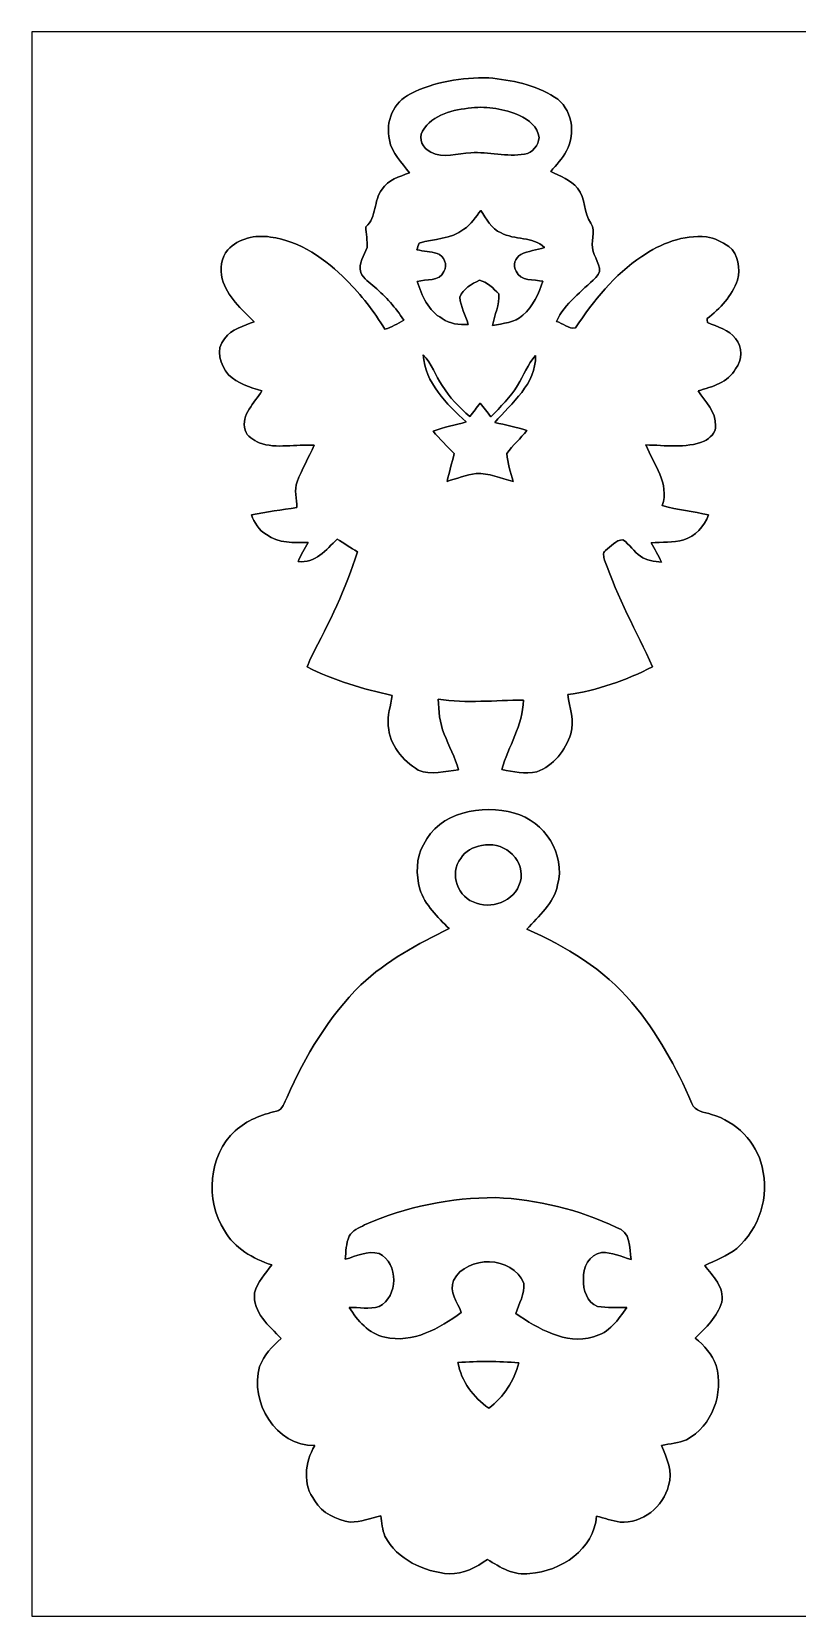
# Model space of a CAD drawing. Header units: centimetres. Extents: x -16.8 to 16.8, y -16.7 to 16.7.
# Drawn here: x -16.77 to -0.66, y -16.67 to 16.67 of the extents above; entities that cross this region are included whole.
import ezdxf

# ---------------------------------------------------------------- set-up
doc = ezdxf.new("R2010")
doc.units = ezdxf.units.CM
doc.header["$MEASUREMENT"] = 0
doc.layers.add('Layer 1', color=7, linetype='Continuous')

msp = doc.modelspace()

# ---------------------------------------------------------------- linework, layer by layer
at = {"layer": 'Layer 1', "color": 7}
for points, knots in [([(-16.77458, 16.66875), (-16.77458, 16.66875), (16.77458, 16.66875), (16.77458, 16.66875), (16.77458, 16.66875), (16.77458, 16.66875), (16.77458, -16.66875), (16.77458, -16.66875), (16.77458, -16.66875), (16.77458, -16.66875), (-16.77458, -16.66875), (-16.77458, -16.66875), (-16.77458, -16.66875), (-16.77458, -16.66875), (-16.77458, 16.66875), (-16.77458, 16.66875), (-16.77458, 16.66875), (-16.77458, 16.66875), (-16.77458, 16.66875), (-16.77458, 16.66875)], [0, 0, 0, 0, 0.16666667, 0.16666667, 0.16666667, 0.16666667, 0.33333333, 0.33333333, 0.33333333, 0.33333333, 0.5, 0.5, 0.5, 0.5, 0.66666667, 0.66666667, 0.66666667, 0.66666667, 1, 1, 1, 1]), ([(-8.80145, 15.36206), (-9.15529, 15.19343), (-9.33873, 14.76939), (-9.24137, 14.39122), (-9.24137, 14.39122), (-9.20291, 14.11252), (-8.98066, 13.91532), (-8.82438, 13.69942), (-8.82438, 13.69942), (-9.03288, 13.62004), (-9.27453, 13.54949), (-9.40082, 13.35229), (-9.40082, 13.35229), (-9.58638, 13.11804), (-9.50136, 12.76562), (-9.7409, 12.56489), (-9.7409, 12.56489), (-9.73808, 12.41884), (-9.70139, 12.27208), (-9.71621, 12.12568), (-9.71621, 12.12568), (-9.77089, 11.95458), (-9.90565, 11.79689), (-9.84779, 11.60321), (-9.84779, 11.60321), (-9.79276, 11.46704), (-9.65271, 11.39437), (-9.55463, 11.29383), (-9.55463, 11.29383), (-9.31792, 11.09451), (-9.11225, 10.86026), (-8.94433, 10.60027), (-8.94433, 10.60027), (-9.06992, 10.52477), (-9.20009, 10.45492), (-9.33979, 10.40836), (-9.33979, 10.40836), (-9.57192, 10.77983), (-9.83227, 11.13684), (-10.14871, 11.44129), (-10.14871, 11.44129), (-10.58263, 11.88332), (-11.12344, 12.26044), (-11.74962, 12.34899), (-11.74962, 12.34899), (-12.06712, 12.39873), (-12.42236, 12.32288), (-12.64673, 12.08158), (-12.64673, 12.08158), (-12.77761, 11.9126), (-12.82065, 11.67694), (-12.76632, 11.47057), (-12.76632, 11.47057), (-12.65449, 11.09698), (-12.36239, 10.8271), (-12.08934, 10.56816), (-12.08934, 10.56816), (-12.30771, 10.47609), (-12.57088, 10.42), (-12.7127, 10.20868), (-12.7127, 10.20868), (-12.91661, 9.99278), (-12.80724, 9.64777), (-12.63086, 9.45303), (-12.63086, 9.45303), (-12.43648, 9.26853), (-12.17965, 9.18386), (-11.92777, 9.1119), (-11.92777, 9.1119), (-12.08158, 8.85366), (-12.37262, 8.62048), (-12.28125, 8.2864), (-12.28125, 8.2864), (-12.24703, 8.14776), (-12.09781, 8.08426), (-11.98739, 8.01582), (-11.98739, 8.01582), (-11.61344, 7.88987), (-11.21445, 7.99394), (-10.82851, 7.96854), (-10.82851, 7.96854), (-10.94105, 7.70961), (-11.08886, 7.46619), (-11.18729, 7.2009), (-11.18729, 7.2009), (-11.25467, 7.02627), (-11.19576, 6.83895), (-11.19152, 6.65833), (-11.19152, 6.65833), (-11.51149, 6.61211), (-11.83181, 6.56519), (-12.14931, 6.50558), (-12.14931, 6.50558), (-12.08511, 6.34189), (-11.99198, 6.1789), (-11.83393, 6.08894), (-11.83393, 6.08894), (-11.58134, 5.90585), (-11.25538, 5.91256), (-10.95798, 5.92526), (-10.95798, 5.92526), (-11.0296, 5.79296), (-11.1058, 5.66208), (-11.16789, 5.5245), (-11.16789, 5.5245), (-10.80382, 5.47123), (-10.57381, 5.77144), (-10.34662, 5.99581), (-10.34662, 5.99581), (-10.20057, 5.91009), (-10.06052, 5.81448), (-9.91799, 5.72311), (-9.91799, 5.72311), (-10.15436, 4.953), (-10.51913, 4.22981), (-10.88743, 3.51614), (-10.88743, 3.51614), (-10.92165, 3.44805), (-10.94881, 3.37679), (-10.97633, 3.30553), (-10.97633, 3.30553), (-10.41188, 3.01907), (-9.80264, 2.84092), (-9.18704, 2.70404), (-9.18704, 2.70404), (-9.21491, 2.49237), (-9.2964, 2.28), (-9.26818, 2.0641), (-9.26818, 2.0641), (-9.24243, 1.67005), (-8.96691, 1.32997), (-8.63776, 1.13348), (-8.63776, 1.13348), (-8.37353, 1.01247), (-8.06873, 1.11831), (-7.79286, 1.13912), (-7.79286, 1.13912), (-7.86236, 1.40123), (-7.99183, 1.64077), (-8.09202, 1.89124), (-8.09202, 1.89124), (-8.18762, 2.12302), (-8.20773, 2.37737), (-8.21902, 2.62537), (-8.21902, 2.62537), (-7.62282, 2.53471), (-7.02239, 2.60491), (-6.42408, 2.60562), (-6.42408, 2.60562), (-6.43608, 2.0761), (-6.73876, 1.63583), (-6.87917, 1.14335), (-6.87917, 1.14335), (-6.63751, 1.09432), (-6.38951, 1.05163), (-6.14292, 1.09784), (-6.14292, 1.09784), (-5.79191, 1.22873), (-5.53473, 1.54623), (-5.42784, 1.899), (-5.42784, 1.899), (-5.33929, 2.17523), (-5.46135, 2.44934), (-5.49204, 2.72274), (-5.49204, 2.72274), (-4.86586, 2.8067), (-4.26861, 3.02507), (-3.70593, 3.30659), (-3.70593, 3.30659), (-4.04566, 4.05306), (-4.44676, 4.77485), (-4.71417, 5.55308), (-4.71417, 5.55308), (-4.73251, 5.61975), (-4.76497, 5.70512), (-4.69618, 5.75451), (-4.69618, 5.75451), (-4.58541, 5.84024), (-4.47781, 5.97606), (-4.32894, 5.97747), (-4.32894, 5.97747), (-4.18747, 5.88433), (-4.10281, 5.7277), (-3.96169, 5.63316), (-3.96169, 5.63316), (-3.83505, 5.53791), (-3.66854, 5.52944), (-3.51825, 5.50933), (-3.51825, 5.50933), (-3.58387, 5.64903), (-3.66466, 5.78062), (-3.73803, 5.91608), (-3.73803, 5.91608), (-3.50838, 5.93019), (-3.27519, 5.92102), (-3.05012, 5.97676), (-3.05012, 5.97676), (-2.80247, 6.05296), (-2.61479, 6.26181), (-2.5273, 6.50099), (-2.5273, 6.50099), (-2.84868, 6.58248), (-3.18382, 6.59941), (-3.50061, 6.69925), (-3.50061, 6.69925), (-3.3461, 7.1628), (-3.67912, 7.57273), (-3.84951, 7.97489), (-3.84951, 7.97489), (-3.44064, 7.97031), (-3.01202, 7.89658), (-2.62114, 8.0518), (-2.62114, 8.0518), (-2.50155, 8.11424), (-2.37173, 8.22925), (-2.38054, 8.37636), (-2.38054, 8.37636), (-2.36396, 8.67622), (-2.59786, 8.8833), (-2.74849, 9.1126), (-2.74849, 9.1126), (-2.45533, 9.19974), (-2.11631, 9.28723), (-1.95686, 9.57686), (-1.95686, 9.57686), (-1.81645, 9.75572), (-1.80658, 10.03688), (-1.95756, 10.21151), (-1.95756, 10.21151), (-2.10185, 10.39777), (-2.33998, 10.46339), (-2.54917, 10.54911), (-2.54917, 10.54911), (-2.55164, 10.56993), (-2.55693, 10.61156), (-2.5594, 10.63237), (-2.5594, 10.63237), (-2.28036, 10.84192), (-2.03764, 11.11109), (-1.91664, 11.44341), (-1.91664, 11.44341), (-1.85596, 11.68435), (-1.89442, 11.98845), (-2.10291, 12.15002), (-2.10291, 12.15002), (-2.2419, 12.24774), (-2.39924, 12.32888), (-2.56963, 12.34969), (-2.56963, 12.34969), (-3.05682, 12.40049), (-3.53801, 12.21352), (-3.93312, 11.94047), (-3.93312, 11.94047), (-4.50885, 11.55629), (-4.94594, 11.00631), (-5.32871, 10.43834), (-5.32871, 10.43834), (-5.47299, 10.40306), (-5.59717, 10.53853), (-5.72911, 10.57204), (-5.72911, 10.57204), (-5.55484, 10.96328), (-5.19077, 11.20175), (-4.90185, 11.49844), (-4.90185, 11.49844), (-4.71029, 11.6459), (-4.91631, 11.87415), (-4.95441, 12.04771), (-4.95441, 12.04771), (-5.02849, 12.23751), (-4.88139, 12.46399), (-5.00309, 12.63791), (-5.00309, 12.63791), (-5.16361, 12.85593), (-5.10716, 13.16708), (-5.28849, 13.37381), (-5.28849, 13.37381), (-5.43031, 13.55513), (-5.65079, 13.63239), (-5.84906, 13.73082), (-5.84906, 13.73082), (-5.73158, 13.8684), (-5.59753, 13.99716), (-5.51886, 14.16262), (-5.51886, 14.16262), (-5.31319, 14.53021), (-5.39891, 15.06185), (-5.76862, 15.29256), (-5.76862, 15.29256), (-6.17749, 15.56209), (-6.67738, 15.64711), (-7.15539, 15.70108), (-7.15539, 15.70108), (-7.71666, 15.70567), (-8.29839, 15.62206), (-8.80145, 15.36206), (-8.80145, 15.36206), (-8.80145, 15.36206), (-8.80145, 15.36206), (-8.80145, 15.36206)], [0, 0, 0, 0, 0.01315789, 0.01315789, 0.01315789, 0.01315789, 0.02631579, 0.02631579, 0.02631579, 0.02631579, 0.03947368, 0.03947368, 0.03947368, 0.03947368, 0.05263158, 0.05263158, 0.05263158, 0.05263158, 0.06578947, 0.06578947, 0.06578947, 0.06578947, 0.07894737, 0.07894737, 0.07894737, 0.07894737, 0.09210526, 0.09210526, 0.09210526, 0.09210526, 0.10526316, 0.10526316, 0.10526316, 0.10526316, 0.11842105, 0.11842105, 0.11842105, 0.11842105, 0.13157895, 0.13157895, 0.13157895, 0.13157895, 0.14473684, 0.14473684, 0.14473684, 0.14473684, 0.15789474, 0.15789474, 0.15789474, 0.15789474, 0.17105263, 0.17105263, 0.17105263, 0.17105263, 0.18421053, 0.18421053, 0.18421053, 0.18421053, 0.19736842, 0.19736842, 0.19736842, 0.19736842, 0.21052632, 0.21052632, 0.21052632, 0.21052632, 0.22368421, 0.22368421, 0.22368421, 0.22368421, 0.23684211, 0.23684211, 0.23684211, 0.23684211, 0.25, 0.25, 0.25, 0.25, 0.26315789, 0.26315789, 0.26315789, 0.26315789, 0.27631579, 0.27631579, 0.27631579, 0.27631579, 0.28947368, 0.28947368, 0.28947368, 0.28947368, 0.30263158, 0.30263158, 0.30263158, 0.30263158, 0.31578947, 0.31578947, 0.31578947, 0.31578947, 0.32894737, 0.32894737, 0.32894737, 0.32894737, 0.34210526, 0.34210526, 0.34210526, 0.34210526, 0.35526316, 0.35526316, 0.35526316, 0.35526316, 0.36842105, 0.36842105, 0.36842105, 0.36842105, 0.38157895, 0.38157895, 0.38157895, 0.38157895, 0.39473684, 0.39473684, 0.39473684, 0.39473684, 0.40789474, 0.40789474, 0.40789474, 0.40789474, 0.42105263, 0.42105263, 0.42105263, 0.42105263, 0.43421053, 0.43421053, 0.43421053, 0.43421053, 0.44736842, 0.44736842, 0.44736842, 0.44736842, 0.46052632, 0.46052632, 0.46052632, 0.46052632, 0.47368421, 0.47368421, 0.47368421, 0.47368421, 0.48684211, 0.48684211, 0.48684211, 0.48684211, 0.5, 0.5, 0.5, 0.5, 0.51315789, 0.51315789, 0.51315789, 0.51315789, 0.52631579, 0.52631579, 0.52631579, 0.52631579, 0.53947368, 0.53947368, 0.53947368, 0.53947368, 0.55263158, 0.55263158, 0.55263158, 0.55263158, 0.56578947, 0.56578947, 0.56578947, 0.56578947, 0.57894737, 0.57894737, 0.57894737, 0.57894737, 0.59210526, 0.59210526, 0.59210526, 0.59210526, 0.60526316, 0.60526316, 0.60526316, 0.60526316, 0.61842105, 0.61842105, 0.61842105, 0.61842105, 0.63157895, 0.63157895, 0.63157895, 0.63157895, 0.64473684, 0.64473684, 0.64473684, 0.64473684, 0.65789474, 0.65789474, 0.65789474, 0.65789474, 0.67105263, 0.67105263, 0.67105263, 0.67105263, 0.68421053, 0.68421053, 0.68421053, 0.68421053, 0.69736842, 0.69736842, 0.69736842, 0.69736842, 0.71052632, 0.71052632, 0.71052632, 0.71052632, 0.72368421, 0.72368421, 0.72368421, 0.72368421, 0.73684211, 0.73684211, 0.73684211, 0.73684211, 0.75, 0.75, 0.75, 0.75, 0.76315789, 0.76315789, 0.76315789, 0.76315789, 0.77631579, 0.77631579, 0.77631579, 0.77631579, 0.78947368, 0.78947368, 0.78947368, 0.78947368, 0.80263158, 0.80263158, 0.80263158, 0.80263158, 0.81578947, 0.81578947, 0.81578947, 0.81578947, 0.82894737, 0.82894737, 0.82894737, 0.82894737, 0.84210526, 0.84210526, 0.84210526, 0.84210526, 0.85526316, 0.85526316, 0.85526316, 0.85526316, 0.86842105, 0.86842105, 0.86842105, 0.86842105, 0.88157895, 0.88157895, 0.88157895, 0.88157895, 0.89473684, 0.89473684, 0.89473684, 0.89473684, 0.90789474, 0.90789474, 0.90789474, 0.90789474, 0.92105263, 0.92105263, 0.92105263, 0.92105263, 0.93421053, 0.93421053, 0.93421053, 0.93421053, 0.94736842, 0.94736842, 0.94736842, 0.94736842, 0.96052632, 0.96052632, 0.96052632, 0.96052632, 0.97368421, 0.97368421, 0.97368421, 0.97368421, 1, 1, 1, 1]), ([(-7.51628, 15.06361), (-7.17233, 15.11018), (-6.82484, 15.03927), (-6.50804, 14.90662), (-6.50804, 14.90662), (-6.31613, 14.82231), (-6.11858, 14.66427), (-6.09459, 14.44272), (-6.09459, 14.44272), (-6.10447, 14.27762), (-6.23394, 14.11958), (-6.40221, 14.09382), (-6.40221, 14.09382), (-6.77792, 14.02327), (-7.15398, 14.15097), (-7.53181, 14.11958), (-7.53181, 14.11958), (-7.80909, 14.12169), (-8.11248, 13.98729), (-8.37212, 14.13616), (-8.37212, 14.13616), (-8.5344, 14.20636), (-8.65046, 14.41591), (-8.5471, 14.57819), (-8.5471, 14.57819), (-8.33508, 14.93061), (-7.89728, 15.03468), (-7.51628, 15.06361)], [0, 0, 0, 0, 0.125, 0.125, 0.125, 0.125, 0.25, 0.25, 0.25, 0.25, 0.375, 0.375, 0.375, 0.375, 0.5, 0.5, 0.5, 0.5, 0.625, 0.625, 0.625, 0.625, 0.75, 0.75, 0.75, 0.75, 1, 1, 1, 1]), ([(-7.67715, 12.51126), (-7.52334, 12.6111), (-7.43373, 12.77373), (-7.31732, 12.9099), (-7.31732, 12.9099), (-7.2076, 12.72999), (-7.10106, 12.52361), (-6.89575, 12.43824), (-6.89575, 12.43824), (-6.61035, 12.27737), (-6.22547, 12.37262), (-5.98346, 12.12532), (-5.98346, 12.12532), (-6.14786, 12.07417), (-6.3246, 12.05724), (-6.47982, 11.97927), (-6.47982, 11.97927), (-6.60118, 11.91225), (-6.65163, 11.74856), (-6.57578, 11.62861), (-6.57578, 11.62861), (-6.48229, 11.40778), (-6.20536, 11.46246), (-6.0131, 11.41801), (-6.0131, 11.41801), (-6.09988, 11.15448), (-6.21947, 10.88813), (-6.43784, 10.70645), (-6.43784, 10.70645), (-6.60718, 10.54135), (-6.85518, 10.53148), (-7.07496, 10.49091), (-7.07496, 10.49091), (-7.02945, 10.71245), (-6.92714, 10.92412), (-6.93914, 11.15554), (-6.93914, 11.15554), (-7.06014, 11.26384), (-7.18361, 11.40742), (-7.35083, 11.43811), (-7.35083, 11.43811), (-7.51417, 11.36579), (-7.69303, 11.25396), (-7.76358, 11.08428), (-7.76358, 11.08428), (-7.75088, 10.88355), (-7.6387, 10.70469), (-7.58719, 10.51207), (-7.58719, 10.51207), (-7.77628, 10.5029), (-7.97595, 10.51525), (-8.13223, 10.6359), (-8.13223, 10.6359), (-8.42998, 10.79006), (-8.55945, 11.11321), (-8.6614, 11.41236), (-8.6614, 11.41236), (-8.47231, 11.46881), (-8.19044, 11.40142), (-8.09837, 11.6265), (-8.09837, 11.6265), (-8.01405, 11.76302), (-8.09202, 11.95352), (-8.24089, 12.00291), (-8.24089, 12.00291), (-8.37953, 12.04383), (-8.52488, 12.0523), (-8.66634, 12.07841), (-8.66634, 12.07841), (-8.65117, 12.12674), (-8.636, 12.17471), (-8.62048, 12.22269), (-8.62048, 12.22269), (-8.3058, 12.30947), (-7.94667, 12.30418), (-7.67715, 12.51126)], [0, 0, 0, 0, 0.05, 0.05, 0.05, 0.05, 0.1, 0.1, 0.1, 0.1, 0.15, 0.15, 0.15, 0.15, 0.2, 0.2, 0.2, 0.2, 0.25, 0.25, 0.25, 0.25, 0.3, 0.3, 0.3, 0.3, 0.35, 0.35, 0.35, 0.35, 0.4, 0.4, 0.4, 0.4, 0.45, 0.45, 0.45, 0.45, 0.5, 0.5, 0.5, 0.5, 0.55, 0.55, 0.55, 0.55, 0.6, 0.6, 0.6, 0.6, 0.65, 0.65, 0.65, 0.65, 0.7, 0.7, 0.7, 0.7, 0.75, 0.75, 0.75, 0.75, 0.8, 0.8, 0.8, 0.8, 0.85, 0.85, 0.85, 0.85, 0.9, 0.9, 0.9, 0.9, 1, 1, 1, 1]), ([(-8.53334, 9.87107), (-8.35307, 9.68692), (-8.27299, 9.43539), (-8.13329, 9.22337), (-8.13329, 9.22337), (-7.98407, 8.97184), (-7.77169, 8.76476), (-7.55227, 8.57426), (-7.55227, 8.57426), (-7.47924, 8.6674), (-7.40622, 8.76018), (-7.33319, 8.85296), (-7.33319, 8.85296), (-7.25946, 8.75806), (-7.18644, 8.66281), (-7.11094, 8.56932), (-7.11094, 8.56932), (-6.90563, 8.77217), (-6.69784, 8.97855), (-6.54791, 9.22796), (-6.54791, 9.22796), (-6.41103, 9.43151), (-6.3373, 9.67458), (-6.16973, 9.85802), (-6.16973, 9.85802), (-6.15597, 9.25583), (-6.6735, 8.86037), (-7.02769, 8.44515), (-7.02769, 8.44515), (-6.79944, 8.39999), (-6.57154, 8.35131), (-6.34965, 8.2804), (-6.34965, 8.2804), (-6.48335, 8.11248), (-6.64774, 7.9696), (-6.77051, 7.79357), (-6.77051, 7.79357), (-6.76698, 7.59107), (-6.68514, 7.40269), (-6.64069, 7.2076), (-6.64069, 7.2076), (-6.89892, 7.27146), (-7.15045, 7.38399), (-7.42033, 7.37694), (-7.42033, 7.37694), (-7.62953, 7.34131), (-7.8299, 7.26793), (-8.0324, 7.20725), (-8.0324, 7.20725), (-7.98618, 7.40445), (-7.92798, 7.59813), (-7.88035, 7.79498), (-7.88035, 7.79498), (-8.03451, 7.94667), (-8.18868, 8.09837), (-8.32697, 8.26452), (-8.32697, 8.26452), (-8.09978, 8.34637), (-7.86201, 8.39541), (-7.62917, 8.45926), (-7.62917, 8.45926), (-8.0391, 8.83849), (-8.49806, 9.27911), (-8.53334, 9.87107)], [0, 0, 0, 0, 0.05882353, 0.05882353, 0.05882353, 0.05882353, 0.11764706, 0.11764706, 0.11764706, 0.11764706, 0.17647059, 0.17647059, 0.17647059, 0.17647059, 0.23529412, 0.23529412, 0.23529412, 0.23529412, 0.29411765, 0.29411765, 0.29411765, 0.29411765, 0.35294118, 0.35294118, 0.35294118, 0.35294118, 0.41176471, 0.41176471, 0.41176471, 0.41176471, 0.47058824, 0.47058824, 0.47058824, 0.47058824, 0.52941176, 0.52941176, 0.52941176, 0.52941176, 0.58823529, 0.58823529, 0.58823529, 0.58823529, 0.64705882, 0.64705882, 0.64705882, 0.64705882, 0.70588235, 0.70588235, 0.70588235, 0.70588235, 0.76470588, 0.76470588, 0.76470588, 0.76470588, 0.82352941, 0.82352941, 0.82352941, 0.82352941, 0.88235294, 0.88235294, 0.88235294, 0.88235294, 1, 1, 1, 1]), ([(-8.5284, -0.43533), (-8.6868, -0.7172), (-8.6868, -1.06504), (-8.60496, -1.37125), (-8.60496, -1.37125), (-8.49665, -1.70815), (-8.22819, -1.95509), (-7.98795, -2.20169), (-7.98795, -2.20169), (-8.64764, -2.52412), (-9.30663, -2.87761), (-9.84673, -3.38208), (-9.84673, -3.38208), (-10.51913, -4.05306), (-11.02184, -4.87751), (-11.39613, -5.74675), (-11.39613, -5.74675), (-11.45999, -5.85117), (-11.48398, -6.01698), (-11.62332, -6.04485), (-11.62332, -6.04485), (-11.93941, -6.11152), (-12.24739, -6.2357), (-12.4908, -6.45336), (-12.4908, -6.45336), (-13.06019, -6.97618), (-13.12228, -7.91492), (-12.71693, -8.55416), (-12.71693, -8.55416), (-12.50703, -8.92916), (-12.1158, -9.14294), (-11.72245, -9.2777), (-11.72245, -9.2777), (-11.84981, -9.46397), (-12.03678, -9.6326), (-12.08229, -9.86084), (-12.08229, -9.86084), (-12.12956, -10.27712), (-11.77537, -10.55652), (-11.52066, -10.8271), (-11.52066, -10.8271), (-11.71011, -10.98903), (-11.88861, -11.17671), (-11.97751, -11.41412), (-11.97751, -11.41412), (-12.19094, -12.16519), (-11.63673, -13.08135), (-10.81652, -13.07712), (-10.81652, -13.07712), (-11.02748, -13.42178), (-11.07758, -13.90579), (-10.8144, -14.23599), (-10.8144, -14.23599), (-10.66412, -14.50199), (-10.3565, -14.63746), (-10.06793, -14.68861), (-10.06793, -14.68861), (-9.84744, -14.68296), (-9.64001, -14.60359), (-9.42728, -14.55491), (-9.42728, -14.55491), (-9.39976, -14.69813), (-9.39659, -14.84912), (-9.33838, -14.98529), (-9.33838, -14.98529), (-9.07838, -15.47636), (-8.51817, -15.73001), (-7.98548, -15.77834), (-7.98548, -15.77834), (-7.69161, -15.77481), (-7.41221, -15.64358), (-7.17973, -15.47036), (-7.17973, -15.47036), (-6.91621, -15.64076), (-6.61988, -15.82102), (-6.29109, -15.76917), (-6.29109, -15.76917), (-5.63598, -15.72472), (-4.93642, -15.25905), (-4.88386, -14.55879), (-4.88386, -14.55879), (-4.72017, -14.60535), (-4.55789, -14.65615), (-4.38997, -14.68861), (-4.38997, -14.68861), (-3.92254, -14.71542), (-3.47909, -14.36723), (-3.36973, -13.91673), (-3.36973, -13.91673), (-3.27272, -13.62816), (-3.40678, -13.33853), (-3.51543, -13.07359), (-3.51543, -13.07359), (-3.34081, -13.03479), (-3.1556, -13.0302), (-2.99191, -12.95294), (-2.99191, -12.95294), (-2.45075, -12.66825), (-2.20133, -11.96975), (-2.36608, -11.39296), (-2.36608, -11.39296), (-2.44334, -11.15519), (-2.6229, -10.97209), (-2.80917, -10.81511), (-2.80917, -10.81511), (-2.58269, -10.5985), (-2.3428, -10.36955), (-2.25143, -10.06016), (-2.25143, -10.06016), (-2.18828, -9.74513), (-2.4384, -9.51301), (-2.60914, -9.28511), (-2.60914, -9.28511), (-2.37631, -9.18245), (-2.13924, -9.08438), (-1.93463, -8.93022), (-1.93463, -8.93022), (-1.45768, -8.51394), (-1.23931, -7.83131), (-1.40018, -7.21572), (-1.40018, -7.21572), (-1.51765, -6.68761), (-1.95086, -6.25581), (-2.46768, -6.11011), (-2.46768, -6.11011), (-2.61373, -6.06319), (-2.82116, -6.05261), (-2.87902, -5.87869), (-2.87902, -5.87869), (-3.19758, -5.11598), (-3.61244, -4.39067), (-4.14267, -3.75461), (-4.14267, -3.75461), (-4.73146, -3.06105), (-5.52415, -2.5714), (-6.35212, -2.21368), (-6.35212, -2.21368), (-6.10059, -1.9304), (-5.78556, -1.67322), (-5.70371, -1.28305), (-5.70371, -1.28305), (-5.53226, -0.63359), (-5.97958, 0.05644), (-6.61458, 0.23001), (-6.61458, 0.23001), (-7.28909, 0.42369), (-8.20138, 0.25718), (-8.5284, -0.43533)], [0, 0, 0, 0, 0.02631579, 0.02631579, 0.02631579, 0.02631579, 0.05263158, 0.05263158, 0.05263158, 0.05263158, 0.07894737, 0.07894737, 0.07894737, 0.07894737, 0.10526316, 0.10526316, 0.10526316, 0.10526316, 0.13157895, 0.13157895, 0.13157895, 0.13157895, 0.15789474, 0.15789474, 0.15789474, 0.15789474, 0.18421053, 0.18421053, 0.18421053, 0.18421053, 0.21052632, 0.21052632, 0.21052632, 0.21052632, 0.23684211, 0.23684211, 0.23684211, 0.23684211, 0.26315789, 0.26315789, 0.26315789, 0.26315789, 0.28947368, 0.28947368, 0.28947368, 0.28947368, 0.31578947, 0.31578947, 0.31578947, 0.31578947, 0.34210526, 0.34210526, 0.34210526, 0.34210526, 0.36842105, 0.36842105, 0.36842105, 0.36842105, 0.39473684, 0.39473684, 0.39473684, 0.39473684, 0.42105263, 0.42105263, 0.42105263, 0.42105263, 0.44736842, 0.44736842, 0.44736842, 0.44736842, 0.47368421, 0.47368421, 0.47368421, 0.47368421, 0.5, 0.5, 0.5, 0.5, 0.52631579, 0.52631579, 0.52631579, 0.52631579, 0.55263158, 0.55263158, 0.55263158, 0.55263158, 0.57894737, 0.57894737, 0.57894737, 0.57894737, 0.60526316, 0.60526316, 0.60526316, 0.60526316, 0.63157895, 0.63157895, 0.63157895, 0.63157895, 0.65789474, 0.65789474, 0.65789474, 0.65789474, 0.68421053, 0.68421053, 0.68421053, 0.68421053, 0.71052632, 0.71052632, 0.71052632, 0.71052632, 0.73684211, 0.73684211, 0.73684211, 0.73684211, 0.76315789, 0.76315789, 0.76315789, 0.76315789, 0.78947368, 0.78947368, 0.78947368, 0.78947368, 0.81578947, 0.81578947, 0.81578947, 0.81578947, 0.84210526, 0.84210526, 0.84210526, 0.84210526, 0.86842105, 0.86842105, 0.86842105, 0.86842105, 0.89473684, 0.89473684, 0.89473684, 0.89473684, 0.92105263, 0.92105263, 0.92105263, 0.92105263, 0.94736842, 0.94736842, 0.94736842, 0.94736842, 1, 1, 1, 1]), ([(-7.30497, -0.45544), (-6.88305, -0.34502), (-6.41738, -0.69956), (-6.47453, -1.14618), (-6.47453, -1.14618), (-6.53909, -1.56845), (-7.02769, -1.80587), (-7.41468, -1.66335), (-7.41468, -1.66335), (-7.79921, -1.56739), (-7.99606, -1.03717), (-7.74171, -0.7239), (-7.74171, -0.7239), (-7.65669, -0.56303), (-7.47607, -0.48472), (-7.30497, -0.45544)], [0, 0, 0, 0, 0.2, 0.2, 0.2, 0.2, 0.4, 0.4, 0.4, 0.4, 0.6, 0.6, 0.6, 0.6, 1, 1, 1, 1]), ([(-9.7663, -8.43562), (-8.90094, -8.05145), (-7.95373, -7.85918), (-7.00758, -7.85954), (-7.00758, -7.85954), (-6.12916, -7.89728), (-5.25886, -8.11389), (-4.46334, -8.48713), (-4.46334, -8.48713), (-4.16736, -8.57038), (-4.185, -8.91611), (-4.1596, -9.16164), (-4.1596, -9.16164), (-4.36316, -9.10272), (-4.56353, -9.00924), (-4.77908, -9.01347), (-4.77908, -9.01347), (-5.03238, -9.05616), (-5.18724, -9.33379), (-5.16149, -9.57756), (-5.16149, -9.57756), (-5.16784, -9.79593), (-5.09023, -10.06969), (-4.86198, -10.14977), (-4.86198, -10.14977), (-4.65914, -10.17905), (-4.4517, -10.17129), (-4.24639, -10.16917), (-4.24639, -10.16917), (-4.42419, -10.42776), (-4.62421, -10.7121), (-4.94983, -10.78759), (-4.94983, -10.78759), (-5.54108, -10.96327), (-6.1087, -10.61508), (-6.58566, -10.30111), (-6.58566, -10.30111), (-6.52039, -10.09015), (-6.39092, -9.88871), (-6.41526, -9.65941), (-6.41526, -9.65941), (-6.65692, -9.07944), (-7.60271, -9.06039), (-7.89764, -9.60085), (-7.89764, -9.60085), (-7.98971, -9.84673), (-7.81403, -10.05875), (-7.73113, -10.27712), (-7.73113, -10.27712), (-8.19009, -10.6112), (-8.75594, -10.93541), (-9.34438, -10.795), (-9.34438, -10.795), (-9.68304, -10.72515), (-9.91376, -10.4454), (-10.09368, -10.16988), (-10.09368, -10.16988), (-9.88272, -10.16776), (-9.66823, -10.21539), (-9.4615, -10.15189), (-9.4615, -10.15189), (-9.05439, -9.94234), (-9.05157, -9.24842), (-9.45974, -9.03499), (-9.45974, -9.03499), (-9.70915, -8.96867), (-9.94198, -9.09073), (-10.17411, -9.15846), (-10.17411, -9.15846), (-10.15788, -8.99548), (-10.15929, -8.82544), (-10.09156, -8.6741), (-10.09156, -8.6741), (-10.03265, -8.54287), (-9.88166, -8.50124), (-9.7663, -8.43562)], [0, 0, 0, 0, 0.05, 0.05, 0.05, 0.05, 0.1, 0.1, 0.1, 0.1, 0.15, 0.15, 0.15, 0.15, 0.2, 0.2, 0.2, 0.2, 0.25, 0.25, 0.25, 0.25, 0.3, 0.3, 0.3, 0.3, 0.35, 0.35, 0.35, 0.35, 0.4, 0.4, 0.4, 0.4, 0.45, 0.45, 0.45, 0.45, 0.5, 0.5, 0.5, 0.5, 0.55, 0.55, 0.55, 0.55, 0.6, 0.6, 0.6, 0.6, 0.65, 0.65, 0.65, 0.65, 0.7, 0.7, 0.7, 0.7, 0.75, 0.75, 0.75, 0.75, 0.8, 0.8, 0.8, 0.8, 0.85, 0.85, 0.85, 0.85, 0.9, 0.9, 0.9, 0.9, 1, 1, 1, 1]), ([(-7.80203, -11.32981), (-7.37658, -11.30265), (-6.94796, -11.29524), (-6.52286, -11.33898), (-6.52286, -11.33898), (-6.61599, -11.71646), (-6.84142, -12.05724), (-7.15469, -12.28901), (-7.15469, -12.28901), (-7.48171, -12.06535), (-7.73218, -11.72386), (-7.80203, -11.32981)], [0, 0, 0, 0, 0.25, 0.25, 0.25, 0.25, 0.5, 0.5, 0.5, 0.5, 1, 1, 1, 1])]:
    msp.add_open_spline(points, degree=3, knots=knots, dxfattribs=at)
at = {"layer": 'Layer 1', "color": 251}
for points, knots in [([(-8.80145, 15.36206), (-8.29839, 15.62206), (-7.71666, 15.70567), (-7.15539, 15.70108), (-7.15539, 15.70108), (-6.67738, 15.64711), (-6.17749, 15.56209), (-5.76862, 15.29256), (-5.76862, 15.29256), (-5.39891, 15.06185), (-5.31319, 14.53021), (-5.51886, 14.16262), (-5.51886, 14.16262), (-5.59753, 13.99716), (-5.73158, 13.8684), (-5.84906, 13.73082), (-5.84906, 13.73082), (-5.65079, 13.63239), (-5.43031, 13.55513), (-5.28849, 13.37381), (-5.28849, 13.37381), (-5.10716, 13.16708), (-5.16361, 12.85593), (-5.00309, 12.63791), (-5.00309, 12.63791), (-4.88139, 12.46399), (-5.02849, 12.23751), (-4.95441, 12.04771), (-4.95441, 12.04771), (-4.91631, 11.87415), (-4.71029, 11.6459), (-4.90185, 11.49844), (-4.90185, 11.49844), (-5.19077, 11.20175), (-5.55484, 10.96328), (-5.72911, 10.57204), (-5.72911, 10.57204), (-5.59717, 10.53853), (-5.47299, 10.40306), (-5.32871, 10.43834), (-5.32871, 10.43834), (-4.94594, 11.00631), (-4.50885, 11.55629), (-3.93312, 11.94047), (-3.93312, 11.94047), (-3.53801, 12.21352), (-3.05682, 12.40049), (-2.56963, 12.34969), (-2.56963, 12.34969), (-2.39924, 12.32888), (-2.2419, 12.24774), (-2.10291, 12.15002), (-2.10291, 12.15002), (-1.89442, 11.98845), (-1.85596, 11.68435), (-1.91664, 11.44341), (-1.91664, 11.44341), (-2.03764, 11.11109), (-2.28036, 10.84192), (-2.5594, 10.63237), (-2.5594, 10.63237), (-2.55693, 10.61156), (-2.55164, 10.56993), (-2.54917, 10.54911), (-2.54917, 10.54911), (-2.33998, 10.46339), (-2.10185, 10.39777), (-1.95756, 10.21151), (-1.95756, 10.21151), (-1.80658, 10.03688), (-1.81645, 9.75572), (-1.95686, 9.57686), (-1.95686, 9.57686), (-2.11631, 9.28723), (-2.45533, 9.19974), (-2.74849, 9.1126), (-2.74849, 9.1126), (-2.59786, 8.8833), (-2.36396, 8.67622), (-2.38054, 8.37636), (-2.38054, 8.37636), (-2.37173, 8.22925), (-2.50155, 8.11424), (-2.62114, 8.0518), (-2.62114, 8.0518), (-3.01202, 7.89658), (-3.44064, 7.97031), (-3.84951, 7.97489), (-3.84951, 7.97489), (-3.67912, 7.57273), (-3.3461, 7.1628), (-3.50061, 6.69925), (-3.50061, 6.69925), (-3.18382, 6.59941), (-2.84868, 6.58248), (-2.5273, 6.50099), (-2.5273, 6.50099), (-2.61479, 6.26181), (-2.80247, 6.05296), (-3.05012, 5.97676), (-3.05012, 5.97676), (-3.27519, 5.92102), (-3.50838, 5.93019), (-3.73803, 5.91608), (-3.73803, 5.91608), (-3.66466, 5.78062), (-3.58387, 5.64903), (-3.51825, 5.50933), (-3.51825, 5.50933), (-3.66854, 5.52944), (-3.83505, 5.53791), (-3.96169, 5.63316), (-3.96169, 5.63316), (-4.10281, 5.7277), (-4.18747, 5.88433), (-4.32894, 5.97747), (-4.32894, 5.97747), (-4.47781, 5.97606), (-4.58541, 5.84024), (-4.69618, 5.75451), (-4.69618, 5.75451), (-4.76497, 5.70512), (-4.73251, 5.61975), (-4.71417, 5.55308), (-4.71417, 5.55308), (-4.44676, 4.77485), (-4.04566, 4.05306), (-3.70593, 3.30659), (-3.70593, 3.30659), (-4.26861, 3.02507), (-4.86586, 2.8067), (-5.49204, 2.72274), (-5.49204, 2.72274), (-5.46135, 2.44934), (-5.33929, 2.17523), (-5.42784, 1.899), (-5.42784, 1.899), (-5.53473, 1.54623), (-5.79191, 1.22873), (-6.14292, 1.09784), (-6.14292, 1.09784), (-6.38951, 1.05163), (-6.63751, 1.09432), (-6.87917, 1.14335), (-6.87917, 1.14335), (-6.73876, 1.63583), (-6.43608, 2.0761), (-6.42408, 2.60562), (-6.42408, 2.60562), (-7.02239, 2.60491), (-7.62282, 2.53471), (-8.21902, 2.62537), (-8.21902, 2.62537), (-8.20773, 2.37737), (-8.18762, 2.12302), (-8.09202, 1.89124), (-8.09202, 1.89124), (-7.99183, 1.64077), (-7.86236, 1.40123), (-7.79286, 1.13912), (-7.79286, 1.13912), (-8.06873, 1.11831), (-8.37353, 1.01247), (-8.63776, 1.13348), (-8.63776, 1.13348), (-8.96691, 1.32997), (-9.24243, 1.67005), (-9.26818, 2.0641), (-9.26818, 2.0641), (-9.2964, 2.28), (-9.21491, 2.49237), (-9.18704, 2.70404), (-9.18704, 2.70404), (-9.80264, 2.84092), (-10.41188, 3.01907), (-10.97633, 3.30553), (-10.97633, 3.30553), (-10.94881, 3.37679), (-10.92165, 3.44805), (-10.88743, 3.51614), (-10.88743, 3.51614), (-10.51913, 4.22981), (-10.15436, 4.953), (-9.91799, 5.72311), (-9.91799, 5.72311), (-10.06052, 5.81448), (-10.20057, 5.91009), (-10.34662, 5.99581), (-10.34662, 5.99581), (-10.57381, 5.77144), (-10.80382, 5.47123), (-11.16789, 5.5245), (-11.16789, 5.5245), (-11.1058, 5.66208), (-11.0296, 5.79296), (-10.95798, 5.92526), (-10.95798, 5.92526), (-11.25538, 5.91256), (-11.58134, 5.90585), (-11.83393, 6.08894), (-11.83393, 6.08894), (-11.99198, 6.1789), (-12.08511, 6.34189), (-12.14931, 6.50558), (-12.14931, 6.50558), (-11.83181, 6.56519), (-11.51149, 6.61211), (-11.19152, 6.65833), (-11.19152, 6.65833), (-11.19576, 6.83895), (-11.25467, 7.02627), (-11.18729, 7.2009), (-11.18729, 7.2009), (-11.08886, 7.46619), (-10.94105, 7.70961), (-10.82851, 7.96854), (-10.82851, 7.96854), (-11.21445, 7.99394), (-11.61344, 7.88987), (-11.98739, 8.01582), (-11.98739, 8.01582), (-12.09781, 8.08426), (-12.24703, 8.14776), (-12.28125, 8.2864), (-12.28125, 8.2864), (-12.37262, 8.62048), (-12.08158, 8.85366), (-11.92777, 9.1119), (-11.92777, 9.1119), (-12.17965, 9.18386), (-12.43648, 9.26853), (-12.63086, 9.45303), (-12.63086, 9.45303), (-12.80724, 9.64777), (-12.91661, 9.99278), (-12.7127, 10.20868), (-12.7127, 10.20868), (-12.57088, 10.42), (-12.30771, 10.47609), (-12.08934, 10.56816), (-12.08934, 10.56816), (-12.36239, 10.8271), (-12.65449, 11.09698), (-12.76632, 11.47057), (-12.76632, 11.47057), (-12.82065, 11.67694), (-12.77761, 11.9126), (-12.64673, 12.08158), (-12.64673, 12.08158), (-12.42236, 12.32288), (-12.06712, 12.39873), (-11.74962, 12.34899), (-11.74962, 12.34899), (-11.12344, 12.26044), (-10.58263, 11.88332), (-10.14871, 11.44129), (-10.14871, 11.44129), (-9.83227, 11.13684), (-9.57192, 10.77983), (-9.33979, 10.40836), (-9.33979, 10.40836), (-9.20009, 10.45492), (-9.06992, 10.52477), (-8.94433, 10.60027), (-8.94433, 10.60027), (-9.11225, 10.86026), (-9.31792, 11.09451), (-9.55463, 11.29383), (-9.55463, 11.29383), (-9.65271, 11.39437), (-9.79276, 11.46704), (-9.84779, 11.60321), (-9.84779, 11.60321), (-9.90565, 11.79689), (-9.77089, 11.95458), (-9.71621, 12.12568), (-9.71621, 12.12568), (-9.70139, 12.27208), (-9.73808, 12.41884), (-9.7409, 12.56489), (-9.7409, 12.56489), (-9.50136, 12.76562), (-9.58638, 13.11804), (-9.40082, 13.35229), (-9.40082, 13.35229), (-9.27453, 13.54949), (-9.03288, 13.62004), (-8.82438, 13.69942), (-8.82438, 13.69942), (-8.98066, 13.91532), (-9.20291, 14.11252), (-9.24137, 14.39122), (-9.24137, 14.39122), (-9.33873, 14.76939), (-9.15529, 15.19343), (-8.80145, 15.36206), (-8.80145, 15.36206), (-8.80145, 15.36206), (-8.80145, 15.36206), (-8.80145, 15.36206)], [0, 0, 0, 0, 0.01315789, 0.01315789, 0.01315789, 0.01315789, 0.02631579, 0.02631579, 0.02631579, 0.02631579, 0.03947368, 0.03947368, 0.03947368, 0.03947368, 0.05263158, 0.05263158, 0.05263158, 0.05263158, 0.06578947, 0.06578947, 0.06578947, 0.06578947, 0.07894737, 0.07894737, 0.07894737, 0.07894737, 0.09210526, 0.09210526, 0.09210526, 0.09210526, 0.10526316, 0.10526316, 0.10526316, 0.10526316, 0.11842105, 0.11842105, 0.11842105, 0.11842105, 0.13157895, 0.13157895, 0.13157895, 0.13157895, 0.14473684, 0.14473684, 0.14473684, 0.14473684, 0.15789474, 0.15789474, 0.15789474, 0.15789474, 0.17105263, 0.17105263, 0.17105263, 0.17105263, 0.18421053, 0.18421053, 0.18421053, 0.18421053, 0.19736842, 0.19736842, 0.19736842, 0.19736842, 0.21052632, 0.21052632, 0.21052632, 0.21052632, 0.22368421, 0.22368421, 0.22368421, 0.22368421, 0.23684211, 0.23684211, 0.23684211, 0.23684211, 0.25, 0.25, 0.25, 0.25, 0.26315789, 0.26315789, 0.26315789, 0.26315789, 0.27631579, 0.27631579, 0.27631579, 0.27631579, 0.28947368, 0.28947368, 0.28947368, 0.28947368, 0.30263158, 0.30263158, 0.30263158, 0.30263158, 0.31578947, 0.31578947, 0.31578947, 0.31578947, 0.32894737, 0.32894737, 0.32894737, 0.32894737, 0.34210526, 0.34210526, 0.34210526, 0.34210526, 0.35526316, 0.35526316, 0.35526316, 0.35526316, 0.36842105, 0.36842105, 0.36842105, 0.36842105, 0.38157895, 0.38157895, 0.38157895, 0.38157895, 0.39473684, 0.39473684, 0.39473684, 0.39473684, 0.40789474, 0.40789474, 0.40789474, 0.40789474, 0.42105263, 0.42105263, 0.42105263, 0.42105263, 0.43421053, 0.43421053, 0.43421053, 0.43421053, 0.44736842, 0.44736842, 0.44736842, 0.44736842, 0.46052632, 0.46052632, 0.46052632, 0.46052632, 0.47368421, 0.47368421, 0.47368421, 0.47368421, 0.48684211, 0.48684211, 0.48684211, 0.48684211, 0.5, 0.5, 0.5, 0.5, 0.51315789, 0.51315789, 0.51315789, 0.51315789, 0.52631579, 0.52631579, 0.52631579, 0.52631579, 0.53947368, 0.53947368, 0.53947368, 0.53947368, 0.55263158, 0.55263158, 0.55263158, 0.55263158, 0.56578947, 0.56578947, 0.56578947, 0.56578947, 0.57894737, 0.57894737, 0.57894737, 0.57894737, 0.59210526, 0.59210526, 0.59210526, 0.59210526, 0.60526316, 0.60526316, 0.60526316, 0.60526316, 0.61842105, 0.61842105, 0.61842105, 0.61842105, 0.63157895, 0.63157895, 0.63157895, 0.63157895, 0.64473684, 0.64473684, 0.64473684, 0.64473684, 0.65789474, 0.65789474, 0.65789474, 0.65789474, 0.67105263, 0.67105263, 0.67105263, 0.67105263, 0.68421053, 0.68421053, 0.68421053, 0.68421053, 0.69736842, 0.69736842, 0.69736842, 0.69736842, 0.71052632, 0.71052632, 0.71052632, 0.71052632, 0.72368421, 0.72368421, 0.72368421, 0.72368421, 0.73684211, 0.73684211, 0.73684211, 0.73684211, 0.75, 0.75, 0.75, 0.75, 0.76315789, 0.76315789, 0.76315789, 0.76315789, 0.77631579, 0.77631579, 0.77631579, 0.77631579, 0.78947368, 0.78947368, 0.78947368, 0.78947368, 0.80263158, 0.80263158, 0.80263158, 0.80263158, 0.81578947, 0.81578947, 0.81578947, 0.81578947, 0.82894737, 0.82894737, 0.82894737, 0.82894737, 0.84210526, 0.84210526, 0.84210526, 0.84210526, 0.85526316, 0.85526316, 0.85526316, 0.85526316, 0.86842105, 0.86842105, 0.86842105, 0.86842105, 0.88157895, 0.88157895, 0.88157895, 0.88157895, 0.89473684, 0.89473684, 0.89473684, 0.89473684, 0.90789474, 0.90789474, 0.90789474, 0.90789474, 0.92105263, 0.92105263, 0.92105263, 0.92105263, 0.93421053, 0.93421053, 0.93421053, 0.93421053, 0.94736842, 0.94736842, 0.94736842, 0.94736842, 0.96052632, 0.96052632, 0.96052632, 0.96052632, 0.97368421, 0.97368421, 0.97368421, 0.97368421, 1, 1, 1, 1]), ([(-7.51628, 15.06361), (-7.89728, 15.03468), (-8.33508, 14.93061), (-8.5471, 14.57819), (-8.5471, 14.57819), (-8.65046, 14.41591), (-8.5344, 14.20636), (-8.37212, 14.13616), (-8.37212, 14.13616), (-8.11248, 13.98729), (-7.80909, 14.12169), (-7.53181, 14.11958), (-7.53181, 14.11958), (-7.15398, 14.15097), (-6.77792, 14.02327), (-6.40221, 14.09382), (-6.40221, 14.09382), (-6.23394, 14.11958), (-6.10447, 14.27762), (-6.09459, 14.44272), (-6.09459, 14.44272), (-6.11858, 14.66427), (-6.31613, 14.82231), (-6.50804, 14.90662), (-6.50804, 14.90662), (-6.82484, 15.03927), (-7.17233, 15.11018), (-7.51628, 15.06361), (-7.51628, 15.06361), (-7.51628, 15.06361), (-7.51628, 15.06361), (-7.51628, 15.06361)], [0, 0, 0, 0, 0.11111111, 0.11111111, 0.11111111, 0.11111111, 0.22222222, 0.22222222, 0.22222222, 0.22222222, 0.33333333, 0.33333333, 0.33333333, 0.33333333, 0.44444444, 0.44444444, 0.44444444, 0.44444444, 0.55555556, 0.55555556, 0.55555556, 0.55555556, 0.66666667, 0.66666667, 0.66666667, 0.66666667, 0.77777778, 0.77777778, 0.77777778, 0.77777778, 1, 1, 1, 1]), ([(-7.67715, 12.51126), (-7.94667, 12.30418), (-8.3058, 12.30947), (-8.62048, 12.22269), (-8.62048, 12.22269), (-8.636, 12.17471), (-8.65117, 12.12674), (-8.66634, 12.07841), (-8.66634, 12.07841), (-8.52488, 12.0523), (-8.37953, 12.04383), (-8.24089, 12.00291), (-8.24089, 12.00291), (-8.09202, 11.95352), (-8.01405, 11.76302), (-8.09837, 11.6265), (-8.09837, 11.6265), (-8.19044, 11.40142), (-8.47231, 11.46881), (-8.6614, 11.41236), (-8.6614, 11.41236), (-8.55945, 11.11321), (-8.42998, 10.79006), (-8.13223, 10.6359), (-8.13223, 10.6359), (-7.97595, 10.51525), (-7.77628, 10.5029), (-7.58719, 10.51207), (-7.58719, 10.51207), (-7.6387, 10.70469), (-7.75088, 10.88355), (-7.76358, 11.08428), (-7.76358, 11.08428), (-7.69303, 11.25396), (-7.51417, 11.36579), (-7.35083, 11.43811), (-7.35083, 11.43811), (-7.18361, 11.40742), (-7.06014, 11.26384), (-6.93914, 11.15554), (-6.93914, 11.15554), (-6.92714, 10.92412), (-7.02945, 10.71245), (-7.07496, 10.49091), (-7.07496, 10.49091), (-6.85518, 10.53148), (-6.60718, 10.54135), (-6.43784, 10.70645), (-6.43784, 10.70645), (-6.21947, 10.88813), (-6.09988, 11.15448), (-6.0131, 11.41801), (-6.0131, 11.41801), (-6.20536, 11.46246), (-6.48229, 11.40778), (-6.57578, 11.62861), (-6.57578, 11.62861), (-6.65163, 11.74856), (-6.60118, 11.91225), (-6.47982, 11.97927), (-6.47982, 11.97927), (-6.3246, 12.05724), (-6.14786, 12.07417), (-5.98346, 12.12532), (-5.98346, 12.12532), (-6.22547, 12.37262), (-6.61035, 12.27737), (-6.89575, 12.43824), (-6.89575, 12.43824), (-7.10106, 12.52361), (-7.2076, 12.72999), (-7.31732, 12.9099), (-7.31732, 12.9099), (-7.43373, 12.77373), (-7.52334, 12.6111), (-7.67715, 12.51126), (-7.67715, 12.51126), (-7.67715, 12.51126), (-7.67715, 12.51126), (-7.67715, 12.51126)], [0, 0, 0, 0, 0.04761905, 0.04761905, 0.04761905, 0.04761905, 0.0952381, 0.0952381, 0.0952381, 0.0952381, 0.14285714, 0.14285714, 0.14285714, 0.14285714, 0.19047619, 0.19047619, 0.19047619, 0.19047619, 0.23809524, 0.23809524, 0.23809524, 0.23809524, 0.28571429, 0.28571429, 0.28571429, 0.28571429, 0.33333333, 0.33333333, 0.33333333, 0.33333333, 0.38095238, 0.38095238, 0.38095238, 0.38095238, 0.42857143, 0.42857143, 0.42857143, 0.42857143, 0.47619048, 0.47619048, 0.47619048, 0.47619048, 0.52380952, 0.52380952, 0.52380952, 0.52380952, 0.57142857, 0.57142857, 0.57142857, 0.57142857, 0.61904762, 0.61904762, 0.61904762, 0.61904762, 0.66666667, 0.66666667, 0.66666667, 0.66666667, 0.71428571, 0.71428571, 0.71428571, 0.71428571, 0.76190476, 0.76190476, 0.76190476, 0.76190476, 0.80952381, 0.80952381, 0.80952381, 0.80952381, 0.85714286, 0.85714286, 0.85714286, 0.85714286, 0.9047619, 0.9047619, 0.9047619, 0.9047619, 1, 1, 1, 1]), ([(-8.53334, 9.87107), (-8.49806, 9.27911), (-8.0391, 8.83849), (-7.62917, 8.45926), (-7.62917, 8.45926), (-7.86201, 8.39541), (-8.09978, 8.34637), (-8.32697, 8.26452), (-8.32697, 8.26452), (-8.18868, 8.09837), (-8.03451, 7.94667), (-7.88035, 7.79498), (-7.88035, 7.79498), (-7.92798, 7.59813), (-7.98618, 7.40445), (-8.0324, 7.20725), (-8.0324, 7.20725), (-7.8299, 7.26793), (-7.62953, 7.34131), (-7.42033, 7.37694), (-7.42033, 7.37694), (-7.15045, 7.38399), (-6.89892, 7.27146), (-6.64069, 7.2076), (-6.64069, 7.2076), (-6.68514, 7.40269), (-6.76698, 7.59107), (-6.77051, 7.79357), (-6.77051, 7.79357), (-6.64774, 7.9696), (-6.48335, 8.11248), (-6.34965, 8.2804), (-6.34965, 8.2804), (-6.57154, 8.35131), (-6.79944, 8.39999), (-7.02769, 8.44515), (-7.02769, 8.44515), (-6.6735, 8.86037), (-6.15597, 9.25583), (-6.16973, 9.85802), (-6.16973, 9.85802), (-6.3373, 9.67458), (-6.41103, 9.43151), (-6.54791, 9.22796), (-6.54791, 9.22796), (-6.69784, 8.97855), (-6.90563, 8.77217), (-7.11094, 8.56932), (-7.11094, 8.56932), (-7.18644, 8.66281), (-7.25946, 8.75806), (-7.33319, 8.85296), (-7.33319, 8.85296), (-7.40622, 8.76018), (-7.47924, 8.6674), (-7.55227, 8.57426), (-7.55227, 8.57426), (-7.77169, 8.76476), (-7.98407, 8.97184), (-8.13329, 9.22337), (-8.13329, 9.22337), (-8.27299, 9.43539), (-8.35307, 9.68692), (-8.53334, 9.87107)], [0, 0, 0, 0, 0.05882353, 0.05882353, 0.05882353, 0.05882353, 0.11764706, 0.11764706, 0.11764706, 0.11764706, 0.17647059, 0.17647059, 0.17647059, 0.17647059, 0.23529412, 0.23529412, 0.23529412, 0.23529412, 0.29411765, 0.29411765, 0.29411765, 0.29411765, 0.35294118, 0.35294118, 0.35294118, 0.35294118, 0.41176471, 0.41176471, 0.41176471, 0.41176471, 0.47058824, 0.47058824, 0.47058824, 0.47058824, 0.52941176, 0.52941176, 0.52941176, 0.52941176, 0.58823529, 0.58823529, 0.58823529, 0.58823529, 0.64705882, 0.64705882, 0.64705882, 0.64705882, 0.70588235, 0.70588235, 0.70588235, 0.70588235, 0.76470588, 0.76470588, 0.76470588, 0.76470588, 0.82352941, 0.82352941, 0.82352941, 0.82352941, 0.88235294, 0.88235294, 0.88235294, 0.88235294, 1, 1, 1, 1]), ([(-8.5284, -0.43533), (-8.20138, 0.25718), (-7.28909, 0.42369), (-6.61458, 0.23001), (-6.61458, 0.23001), (-5.97958, 0.05644), (-5.53226, -0.63359), (-5.70371, -1.28305), (-5.70371, -1.28305), (-5.78556, -1.67322), (-6.10059, -1.9304), (-6.35212, -2.21368), (-6.35212, -2.21368), (-5.52415, -2.5714), (-4.73146, -3.06105), (-4.14267, -3.75461), (-4.14267, -3.75461), (-3.61244, -4.39067), (-3.19758, -5.11598), (-2.87902, -5.87869), (-2.87902, -5.87869), (-2.82116, -6.05261), (-2.61373, -6.06319), (-2.46768, -6.11011), (-2.46768, -6.11011), (-1.95086, -6.25581), (-1.51765, -6.68761), (-1.40018, -7.21572), (-1.40018, -7.21572), (-1.23931, -7.83131), (-1.45768, -8.51394), (-1.93463, -8.93022), (-1.93463, -8.93022), (-2.13924, -9.08438), (-2.37631, -9.18245), (-2.60914, -9.28511), (-2.60914, -9.28511), (-2.4384, -9.51301), (-2.18828, -9.74513), (-2.25143, -10.06016), (-2.25143, -10.06016), (-2.3428, -10.36955), (-2.58269, -10.5985), (-2.80917, -10.81511), (-2.80917, -10.81511), (-2.6229, -10.97209), (-2.44334, -11.15519), (-2.36608, -11.39296), (-2.36608, -11.39296), (-2.20133, -11.96975), (-2.45075, -12.66825), (-2.99191, -12.95294), (-2.99191, -12.95294), (-3.1556, -13.0302), (-3.34081, -13.03479), (-3.51543, -13.07359), (-3.51543, -13.07359), (-3.40678, -13.33853), (-3.27272, -13.62816), (-3.36973, -13.91673), (-3.36973, -13.91673), (-3.47909, -14.36723), (-3.92254, -14.71542), (-4.38997, -14.68861), (-4.38997, -14.68861), (-4.55789, -14.65615), (-4.72017, -14.60535), (-4.88386, -14.55879), (-4.88386, -14.55879), (-4.93642, -15.25905), (-5.63598, -15.72472), (-6.29109, -15.76917), (-6.29109, -15.76917), (-6.61988, -15.82102), (-6.91621, -15.64076), (-7.17973, -15.47036), (-7.17973, -15.47036), (-7.41221, -15.64358), (-7.69161, -15.77481), (-7.98548, -15.77834), (-7.98548, -15.77834), (-8.51817, -15.73001), (-9.07838, -15.47636), (-9.33838, -14.98529), (-9.33838, -14.98529), (-9.39659, -14.84912), (-9.39976, -14.69813), (-9.42728, -14.55491), (-9.42728, -14.55491), (-9.64001, -14.60359), (-9.84744, -14.68296), (-10.06793, -14.68861), (-10.06793, -14.68861), (-10.3565, -14.63746), (-10.66412, -14.50199), (-10.8144, -14.23599), (-10.8144, -14.23599), (-11.07758, -13.90579), (-11.02748, -13.42178), (-10.81652, -13.07712), (-10.81652, -13.07712), (-11.63673, -13.08135), (-12.19094, -12.16519), (-11.97751, -11.41412), (-11.97751, -11.41412), (-11.88861, -11.17671), (-11.71011, -10.98903), (-11.52066, -10.8271), (-11.52066, -10.8271), (-11.77537, -10.55652), (-12.12956, -10.27712), (-12.08229, -9.86084), (-12.08229, -9.86084), (-12.03678, -9.6326), (-11.84981, -9.46397), (-11.72245, -9.2777), (-11.72245, -9.2777), (-12.1158, -9.14294), (-12.50703, -8.92916), (-12.71693, -8.55416), (-12.71693, -8.55416), (-13.12228, -7.91492), (-13.06019, -6.97618), (-12.4908, -6.45336), (-12.4908, -6.45336), (-12.24739, -6.2357), (-11.93941, -6.11152), (-11.62332, -6.04485), (-11.62332, -6.04485), (-11.48398, -6.01698), (-11.45999, -5.85117), (-11.39613, -5.74675), (-11.39613, -5.74675), (-11.02184, -4.87751), (-10.51913, -4.05306), (-9.84673, -3.38208), (-9.84673, -3.38208), (-9.30663, -2.87761), (-8.64764, -2.52412), (-7.98795, -2.20169), (-7.98795, -2.20169), (-8.22819, -1.95509), (-8.49665, -1.70815), (-8.60496, -1.37125), (-8.60496, -1.37125), (-8.6868, -1.06504), (-8.6868, -0.7172), (-8.5284, -0.43533), (-8.5284, -0.43533), (-8.5284, -0.43533), (-8.5284, -0.43533), (-8.5284, -0.43533)], [0, 0, 0, 0, 0.02564103, 0.02564103, 0.02564103, 0.02564103, 0.05128205, 0.05128205, 0.05128205, 0.05128205, 0.07692308, 0.07692308, 0.07692308, 0.07692308, 0.1025641, 0.1025641, 0.1025641, 0.1025641, 0.12820513, 0.12820513, 0.12820513, 0.12820513, 0.15384615, 0.15384615, 0.15384615, 0.15384615, 0.17948718, 0.17948718, 0.17948718, 0.17948718, 0.20512821, 0.20512821, 0.20512821, 0.20512821, 0.23076923, 0.23076923, 0.23076923, 0.23076923, 0.25641026, 0.25641026, 0.25641026, 0.25641026, 0.28205128, 0.28205128, 0.28205128, 0.28205128, 0.30769231, 0.30769231, 0.30769231, 0.30769231, 0.33333333, 0.33333333, 0.33333333, 0.33333333, 0.35897436, 0.35897436, 0.35897436, 0.35897436, 0.38461538, 0.38461538, 0.38461538, 0.38461538, 0.41025641, 0.41025641, 0.41025641, 0.41025641, 0.43589744, 0.43589744, 0.43589744, 0.43589744, 0.46153846, 0.46153846, 0.46153846, 0.46153846, 0.48717949, 0.48717949, 0.48717949, 0.48717949, 0.51282051, 0.51282051, 0.51282051, 0.51282051, 0.53846154, 0.53846154, 0.53846154, 0.53846154, 0.56410256, 0.56410256, 0.56410256, 0.56410256, 0.58974359, 0.58974359, 0.58974359, 0.58974359, 0.61538462, 0.61538462, 0.61538462, 0.61538462, 0.64102564, 0.64102564, 0.64102564, 0.64102564, 0.66666667, 0.66666667, 0.66666667, 0.66666667, 0.69230769, 0.69230769, 0.69230769, 0.69230769, 0.71794872, 0.71794872, 0.71794872, 0.71794872, 0.74358974, 0.74358974, 0.74358974, 0.74358974, 0.76923077, 0.76923077, 0.76923077, 0.76923077, 0.79487179, 0.79487179, 0.79487179, 0.79487179, 0.82051282, 0.82051282, 0.82051282, 0.82051282, 0.84615385, 0.84615385, 0.84615385, 0.84615385, 0.87179487, 0.87179487, 0.87179487, 0.87179487, 0.8974359, 0.8974359, 0.8974359, 0.8974359, 0.92307692, 0.92307692, 0.92307692, 0.92307692, 0.94871795, 0.94871795, 0.94871795, 0.94871795, 1, 1, 1, 1]), ([(-7.30497, -0.45544), (-7.47607, -0.48472), (-7.65669, -0.56303), (-7.74171, -0.7239), (-7.74171, -0.7239), (-7.99606, -1.03717), (-7.79921, -1.56739), (-7.41468, -1.66335), (-7.41468, -1.66335), (-7.02769, -1.80587), (-6.53909, -1.56845), (-6.47453, -1.14618), (-6.47453, -1.14618), (-6.41738, -0.69956), (-6.88305, -0.34502), (-7.30497, -0.45544), (-7.30497, -0.45544), (-7.30497, -0.45544), (-7.30497, -0.45544), (-7.30497, -0.45544)], [0, 0, 0, 0, 0.16666667, 0.16666667, 0.16666667, 0.16666667, 0.33333333, 0.33333333, 0.33333333, 0.33333333, 0.5, 0.5, 0.5, 0.5, 0.66666667, 0.66666667, 0.66666667, 0.66666667, 1, 1, 1, 1]), ([(-9.7663, -8.43562), (-9.88166, -8.50124), (-10.03265, -8.54287), (-10.09156, -8.6741), (-10.09156, -8.6741), (-10.15929, -8.82544), (-10.15788, -8.99548), (-10.17411, -9.15846), (-10.17411, -9.15846), (-9.94198, -9.09073), (-9.70915, -8.96867), (-9.45974, -9.03499), (-9.45974, -9.03499), (-9.05157, -9.24842), (-9.05439, -9.94234), (-9.4615, -10.15189), (-9.4615, -10.15189), (-9.66823, -10.21539), (-9.88272, -10.16776), (-10.09368, -10.16988), (-10.09368, -10.16988), (-9.91376, -10.4454), (-9.68304, -10.72515), (-9.34438, -10.795), (-9.34438, -10.795), (-8.75594, -10.93541), (-8.19009, -10.6112), (-7.73113, -10.27712), (-7.73113, -10.27712), (-7.81403, -10.05875), (-7.98971, -9.84673), (-7.89764, -9.60085), (-7.89764, -9.60085), (-7.60271, -9.06039), (-6.65692, -9.07944), (-6.41526, -9.65941), (-6.41526, -9.65941), (-6.39092, -9.88871), (-6.52039, -10.09015), (-6.58566, -10.30111), (-6.58566, -10.30111), (-6.1087, -10.61508), (-5.54108, -10.96327), (-4.94983, -10.78759), (-4.94983, -10.78759), (-4.62421, -10.7121), (-4.42419, -10.42776), (-4.24639, -10.16917), (-4.24639, -10.16917), (-4.4517, -10.17129), (-4.65914, -10.17905), (-4.86198, -10.14977), (-4.86198, -10.14977), (-5.09023, -10.06969), (-5.16784, -9.79593), (-5.16149, -9.57756), (-5.16149, -9.57756), (-5.18724, -9.33379), (-5.03238, -9.05616), (-4.77908, -9.01347), (-4.77908, -9.01347), (-4.56353, -9.00924), (-4.36316, -9.10272), (-4.1596, -9.16164), (-4.1596, -9.16164), (-4.185, -8.91611), (-4.16736, -8.57038), (-4.46334, -8.48713), (-4.46334, -8.48713), (-5.25886, -8.11389), (-6.12916, -7.89728), (-7.00758, -7.85954), (-7.00758, -7.85954), (-7.95373, -7.85918), (-8.90094, -8.05145), (-9.7663, -8.43562), (-9.7663, -8.43562), (-9.7663, -8.43562), (-9.7663, -8.43562), (-9.7663, -8.43562)], [0, 0, 0, 0, 0.04761905, 0.04761905, 0.04761905, 0.04761905, 0.0952381, 0.0952381, 0.0952381, 0.0952381, 0.14285714, 0.14285714, 0.14285714, 0.14285714, 0.19047619, 0.19047619, 0.19047619, 0.19047619, 0.23809524, 0.23809524, 0.23809524, 0.23809524, 0.28571429, 0.28571429, 0.28571429, 0.28571429, 0.33333333, 0.33333333, 0.33333333, 0.33333333, 0.38095238, 0.38095238, 0.38095238, 0.38095238, 0.42857143, 0.42857143, 0.42857143, 0.42857143, 0.47619048, 0.47619048, 0.47619048, 0.47619048, 0.52380952, 0.52380952, 0.52380952, 0.52380952, 0.57142857, 0.57142857, 0.57142857, 0.57142857, 0.61904762, 0.61904762, 0.61904762, 0.61904762, 0.66666667, 0.66666667, 0.66666667, 0.66666667, 0.71428571, 0.71428571, 0.71428571, 0.71428571, 0.76190476, 0.76190476, 0.76190476, 0.76190476, 0.80952381, 0.80952381, 0.80952381, 0.80952381, 0.85714286, 0.85714286, 0.85714286, 0.85714286, 0.9047619, 0.9047619, 0.9047619, 0.9047619, 1, 1, 1, 1]), ([(-7.80203, -11.32981), (-7.73218, -11.72386), (-7.48171, -12.06535), (-7.15469, -12.28901), (-7.15469, -12.28901), (-6.84142, -12.05724), (-6.61599, -11.71646), (-6.52286, -11.33898), (-6.52286, -11.33898), (-6.94796, -11.29524), (-7.37658, -11.30265), (-7.80203, -11.32981)], [0, 0, 0, 0, 0.25, 0.25, 0.25, 0.25, 0.5, 0.5, 0.5, 0.5, 1, 1, 1, 1])]:
    msp.add_open_spline(points, degree=3, knots=knots, dxfattribs=at)

doc.saveas('drawing.dxf')
